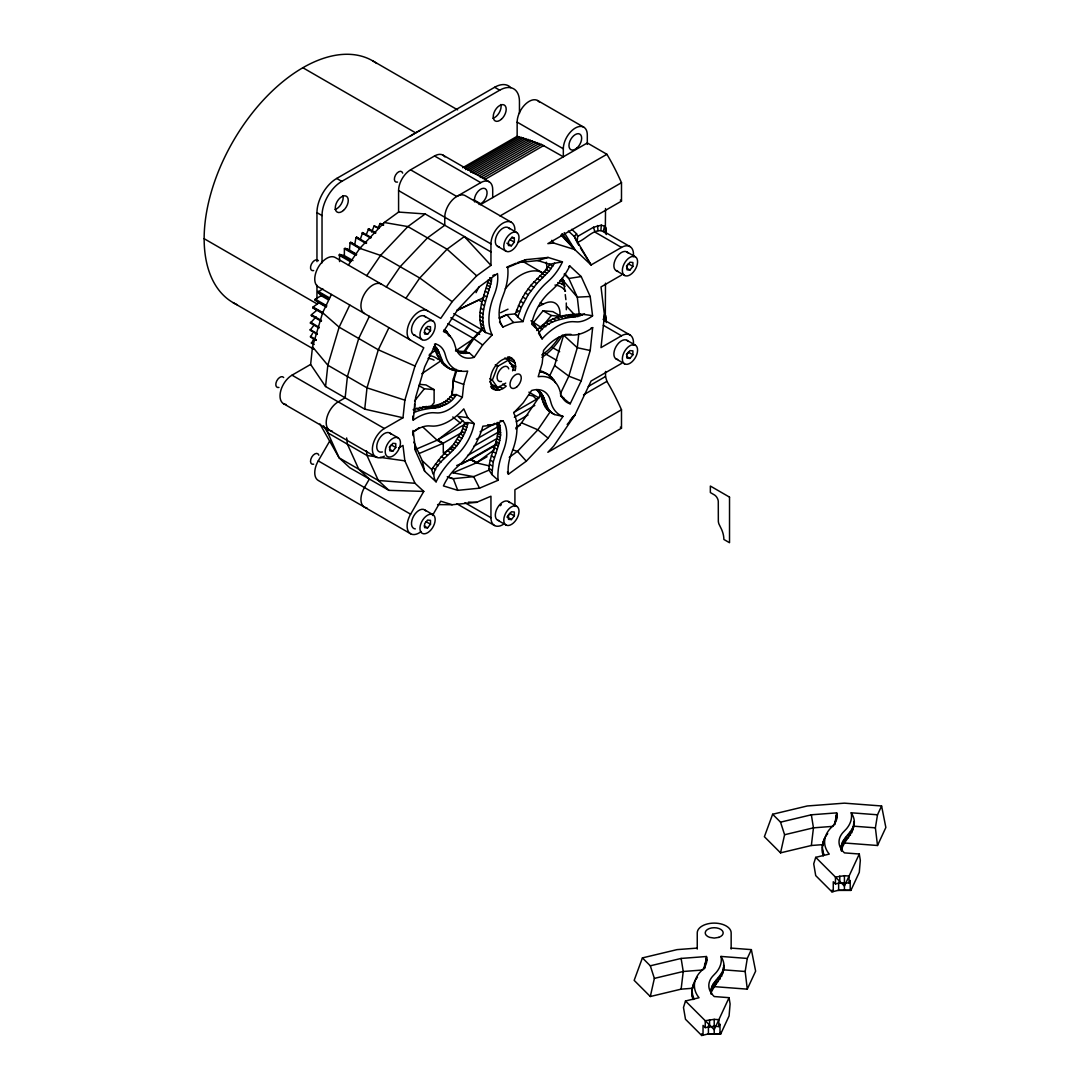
<?xml version="1.0" encoding="UTF-8"?>
<svg xmlns="http://www.w3.org/2000/svg" width="1090" height="1090" viewBox="0 0 1090 1090"><rect width="100%" height="100%" fill="white"/><g stroke="black" fill="none" stroke-linecap="round" stroke-linejoin="round"><path stroke-width="1.5" d="M704.549 968.301L706.456 956.516L681.127 958.437L650.308 965.808L642.405 957.906L634.162 980.36L650.308 996.519L681.127 989.148L692.709 988.262M723.597 965.195C725.204 975.019 709.958 981.45 711.225 992.322C716.525 981.082 729.959 970.373 720.981 956.434L747.277 958.437L751.364 949.622L731.158 948.096M834.763 824.653L836.67 812.868L811.355 814.789L780.535 822.16L772.633 814.257L764.39 836.711L780.535 852.857L811.355 845.499L822.923 844.614M841.303 850.445C844.532 837.828 861.141 827.664 851.208 812.786L877.505 814.789L881.592 805.973L844.423 803.153L807.268 805.973L772.633 814.257M498.144 480.268L498.048 479.477A50.712 29.28 -60 0 1 501.495 455.688L504.152 448.494A35.997 20.778 -60 0 0 504.152 422.661L502.94 420.781L492.421 425.264L482.843 426.204L481.957 429.283A50.413 29.103 -60 0 1 460.988 463.495L455.675 468.373A36.283 20.955 -60 0 0 444.379 483.906L443.426 485.908L457.759 490.337L479.546 488.17L498.144 480.268L491.89 474.531L493.252 461.847L499.179 443.167L500.637 435.019L499.847 425.55L499.179 423.56L497.204 422.416M605.481 283.196L605.291 321.359L603.383 319.588L604.446 314.492L605.481 315.46L606.19 321.4M485.622 332.545L482.284 329.834C475.608 312.939 484.505 296.017 488.402 279.735L491.372 281.438C487.339 298.006 478.292 315.446 485.622 332.545L492.217 334.889L482.625 344.999L474.218 357.316L471.779 357.901A35.997 20.778 -60 0 1 455.961 348.759L454.38 343.5A50.712 29.28 -60 0 0 443.467 331.564L457.759 309.615L479.546 286.616L497.449 273.549L497.667 275.225A36.283 20.955 -60 0 1 495.201 292.256L492.544 299.409A50.413 29.103 -60 0 0 491.263 332.9L492.217 334.889M491.89 474.531L489.015 470.117C488.62 454.162 501.114 439.951 496.89 423.833L499.847 425.55M605.536 208.531L605.291 232.988C596.162 224.935 585.548 240.304 577.005 242.402L578.763 245.223M356.607 254.243L347.056 248.738L344.385 248.738L344.358 255.619L352.983 260.592M600.903 230.453L601.298 225.167L593.546 227.238L577.727 236.38L577.182 240.89M692.123 990.674L692.995 999.598C690.965 992.009 692.041 983.275 697.477 977.308M692.123 994.094L692.341 987.908M704.494 968.819L704.63 964.773L706.906 959.677L706.456 956.516M711.075 994.094L711.225 988.902M822.337 847.025L823.209 855.95C821.179 848.361 822.255 839.627 827.705 833.659M836.67 812.868L837.12 816.029L834.3 824.639M853.811 821.547C855.582 831.874 838.183 838.769 841.861 850.541M319.029 328.022L310.391 323.049L316.1 316.849M514.916 230.072A16.95 9.783 -60 0 0 502.94 223.15A16.95 9.783 -60 0 0 490.95 243.901L490.95 265.388L476.657 275.811L452.173 301.671L440.728 318.403L335.216 257.485A16.95 9.783 -60 0 0 318.266 267.268A16.95 9.783 -60 0 0 318.266 286.847L423.778 347.764L415.004 366.036L404.867 400.166L402.987 417.756L364.728 409.145L325.542 386.514L310.623 364.428L312.503 346.838L322.64 312.707L331.415 294.436M325.542 386.514L327.831 365.218L339.14 327.163L349.767 305.036M364.728 409.145L367.003 387.836L378.312 349.781L388.939 327.654M413.205 420.168L415.658 397.278L424.678 366.894L435.673 344.004L436.927 344.385A36.283 20.955 -60 0 1 444.734 352.928L446.3 358.16A50.413 29.103 -60 0 0 465.444 371.308L467.678 371.05L463.7 384.402L462.324 397.332L460.089 400.044A35.997 20.778 -60 0 1 437.717 412.96L432.825 412.701A50.712 29.28 -60 0 0 413.941 419.623L413.205 420.168L412.783 416.08M453.508 378.516L452.132 394.716L453.508 378.516L456.219 369.415M509.52 356.975C515.08 358.951 516.483 365.409 515.188 370.6L512.804 369.224M566.337 309.751L566.296 303.006M578.804 333.567L577.291 347.737L568.83 376.173L560.315 393.926M592.66 327.613L591.924 328.158A50.712 29.28 -60 0 1 573.054 335.08L568.149 334.821A35.997 20.778 -60 0 0 545.777 347.737L543.542 350.449L542.166 363.379L538.188 376.745L540.422 376.472A50.413 29.103 -60 0 1 559.565 389.62L561.132 394.853A36.283 20.955 -60 0 0 568.939 403.395L570.193 403.777L581.188 380.887L590.208 350.503L592.66 327.613L591.121 328.008M491.372 281.438L491.658 278.781L489.683 277.65M452.132 394.716L456.356 394.566L462.324 397.332M681.127 989.148L683.239 971.49L681.127 958.437M811.355 845.499L813.453 827.841L811.355 814.789M354.018 244.364L350.694 242.307L350.081 242.907L349.427 250.087M714.209 986.627L747.277 989.148L745.178 971.49L747.277 958.437M844.423 842.979L877.505 845.499L875.393 827.841L877.505 814.789M321.387 321.359L311.318 315.541L311.454 314.724L317.245 309.928L322.994 313.239M436.095 481.834C427.144 468.482 447.608 457.487 454.775 448.181C461.247 440.973 466.016 432.103 468.019 422.593L474.218 423.629L473.496 426.871A35.997 20.778 -60 0 1 457.677 454.257L452.336 459.176A50.712 29.28 -60 0 0 436.545 480.894L436.095 481.834L424.678 471.234L415.658 451.287L414.745 446.696M601.298 225.167L604.5 226.161L603.383 231.216L629.966 246.572M366.662 242.934L356.594 237.116L355.953 237.647L354.686 245.059L360.449 248.384M650.308 996.519L654.368 978.384L650.308 965.808M780.535 852.857L784.596 834.736L780.535 822.16M360.354 239.16L362.629 232.579L371.254 237.552M704.086 968.301L704.494 966.544M482.23 328.771L472.433 339.113L464.027 351.43L469.395 352.942L474.218 357.316M316.304 309.683L312.857 307.843L313.062 307.012L318.961 302.843L326.155 306.998M432.989 474.014L431.708 469.531L432.73 467.882L441.3 456.737L453.753 444.23L461.697 431.272L464.667 422.661L457.95 416.421L467.76 417.647L474.218 423.629M499.506 322.095L502.94 327L513.444 322.517L523.037 321.577L523.909 318.498A50.413 29.103 -60 0 1 544.877 284.286L550.191 279.408A36.283 20.955 -60 0 0 561.486 263.875L562.44 261.873L548.12 257.444L526.32 259.611L517.464 262.622L537.861 260.592L548.12 257.444M456.669 370.6L453.604 380.873L463.7 384.402M549.564 375.995L554.592 365.531L563.625 335.148L577.291 347.737L590.208 350.503M365.981 235.277L368.72 228.723L375.914 232.879M706.906 959.677A36.283 20.955 0 0 1 703.268 968.819L699.521 972.798A50.413 29.103 0 0 0 697.695 995.947L699.044 997.745L685.487 1000.988L683.485 1007.501L685.487 1019.273L701.715 1035.5L708.418 1033.906L719.986 1033.906L720.667 1032.434L720.667 1034.056L707.737 1034.056M837.12 816.029A36.283 20.955 0 0 1 833.482 825.171L829.735 829.136A50.413 29.103 0 0 0 827.909 852.298L829.258 854.097L815.715 857.34L813.712 863.852L815.715 875.611L831.943 891.852L838.646 890.244L850.214 890.244L850.895 888.786L850.895 890.407L837.965 890.407M318.961 302.843L315.024 300.009L315.283 299.164L321.209 295.703L328.403 299.845M523.037 321.577L517.723 317.026L521.361 307.298L528.2 294.709L536.798 283.55L549.21 271.069L554.578 263.221L562.44 261.873M517.723 317.026L515.243 313.866L520.448 301.29L525.23 293.006L530.816 285.348L544.319 271.614L549.905 264.311L554.578 263.221M371.635 232.061L374.17 225.916L379.129 228.11M321.209 295.703L317.762 292.134L322.858 288.918M505.719 383.121L497.68 387.754L492.312 380.137L497.68 366.322L508.39 360.136L513.758 367.766L512.559 370.832M705.734 960.154L706.756 957.783M835.948 816.505L836.97 814.135M720.981 956.434L721.117 957.034A50.712 29.28 0 0 1 716.239 972.457L712.478 976.449A35.997 20.778 0 0 0 712.478 994.72L714.209 996.546L729.074 997.677L714.209 1029.696L685.487 1000.988M701.715 1035.5L701.715 1033.865L703.036 1035.187L703.036 1025.418L705.23 1027.611L714.209 1026.221L718.841 1026.576L719.986 1024.123L719.986 1033.906M720.667 1034.056L729.074 1015.948L730.096 1003.958L729.074 997.677M747.277 989.148L755.629 971.135L751.364 949.622M851.208 812.786L851.345 813.385A50.712 29.28 0 0 1 846.467 828.809L842.693 832.801A35.997 20.778 0 0 0 842.693 851.072L844.423 852.884L859.288 854.015L844.423 886.047L815.715 857.34M831.943 891.852L831.943 890.217L833.264 891.538L833.264 881.769L835.458 883.963L839.777 882.927L849.069 882.927L850.214 880.475L850.214 890.244M850.895 890.407L859.288 872.3L860.323 860.31L859.288 854.015M877.505 845.499L885.857 827.487L881.592 805.973M569.77 265.946L569.321 266.887A50.712 29.28 -60 0 1 553.529 288.605L548.188 293.523A35.997 20.778 -60 0 0 532.37 320.91L531.648 324.152L538.106 330.134L542.071 338.908L544.278 336.538A50.413 29.103 -60 0 1 572.631 321.659L577.496 321.904A36.283 20.955 -60 0 0 591.012 316.958L592.565 315.814L590.208 296.494L581.188 276.547L569.77 265.946L568.721 266.491M369.36 316.345L358.719 338.472L347.41 376.527L345.135 397.823L338.186 401.842A16.95 9.783 -60 0 0 326.618 418.778A16.95 9.783 -60 0 0 332.205 431.122M605.536 371.445L605.536 376.513L606.898 381.364A202.113 69.719 81 0 1 621.491 409.772L547.834 452.309L553.706 446.11L574.73 415.344L591.08 381.023L621.491 363.461M378.503 226.761L380.192 223.491L383.707 224.949M410.617 533.773L318.266 480.458A16.95 9.783 -60 0 1 318.266 460.879L329.779 440.946M421.176 531.525A16.95 9.783 -60 0 1 408.464 531.634A16.95 9.783 -60 0 1 410.617 514.207L423.778 491.413L415.004 483.279L404.867 460.852L402.987 445.442L398.613 447.963M432.485 515.488L440.728 501.196L452.173 504.738L476.657 502.313L490.95 496.223L490.95 517.709A16.95 9.783 -60 0 0 502.94 524.631M311.454 343.459L313.307 339.699M348.364 265.074L359.809 248.343L384.293 222.496L398.586 212.073L425.182 213.953L490.95 251.926M366.717 275.675L380.574 255.401L407.864 226.584L425.182 213.953M386.31 286.983L400.153 266.709L427.457 237.893L444.761 225.262L444.761 217.251A16.95 9.783 -60 0 1 452.173 200.178A16.95 9.783 -60 0 1 465.226 195.641L511.414 222.305M405.889 298.292L419.745 278.018L447.05 249.201L464.354 236.571L490.95 265.388M515.788 428.861L521.524 422.811L540.231 395.425M507.422 472.011L508.417 474.232L526.32 461.165L548.12 438.166L562.999 416.394L554.674 414.609L550.15 411.843L537.861 429.814L517.464 451.355L509.262 457.35M464.844 351.906L473.85 338.745L482.284 329.834M562.249 284.463L564.007 281.956M316.223 340.393L310.459 337.069L312.558 333.417M571.746 229.322L576.542 233.778L574.375 236.584L576.337 240.945M339.562 261.586L339.535 254.406L344.358 255.619M427.566 334.276L430.495 330.638L430.495 326.728L427.566 326.469L424.623 330.107L424.623 334.017L427.566 334.276L424.173 332.327M514.33 238.22L511.401 237.961L508.471 241.612L508.471 245.522L511.401 245.781L514.33 242.13L514.33 238.22L512.068 236.925M414.581 400.916L424.351 388.762L434.12 389.634L434.12 402.66L430.209 407.524M389.294 447.309L391.256 444.883L395.765 447.486L392.836 451.137L389.907 450.879L389.907 446.968L392.836 443.317L395.765 443.576L395.765 447.486M535.272 327.477L533.173 322.844L543.079 310.773L552.848 311.645L561.037 316.359L551.268 315.487L543.079 310.773M542.466 326.428L551.268 315.487M626.423 266.233L628.371 263.794L632.895 266.396L629.952 270.048L627.023 269.789L627.023 265.878L629.952 262.227L632.895 262.499L632.895 266.396M427.566 527.887L430.495 524.249L430.495 520.339L427.566 520.08L424.623 523.718L424.623 527.628L427.566 527.887L424.173 525.939M626.423 354.591L628.371 352.165L632.895 354.768L629.952 358.419L627.023 358.16L627.023 354.25L629.952 350.599L632.895 350.857L632.895 354.768M507.858 515.761L509.82 513.336L514.33 515.938L511.401 519.589L508.471 519.331L508.471 515.42L511.401 511.769L514.33 512.028L514.33 515.938M413.887 412.606C427.961 405.793 447.2 411.066 456.356 394.566M567.168 424.473L574.73 415.344L572.25 417.674M317.299 334.398L310.105 330.243L314.411 324.588M416.148 411.421L413.178 409.704C426.313 404.758 443.167 408.736 452.009 394.526L454.98 396.242M570.22 420.181L574.73 415.344M415.331 449.543L437.635 439.979L462.841 420.781M500.296 505.719L501.291 504.67M536.675 330.556C550.395 315.065 573.64 311.822 592.565 315.814M584.553 313.866C568.844 319.343 549.551 317.149 538.569 333.322L542.071 338.908M415.658 451.287L413.301 431.967L417.17 429.365A36.283 20.955 -60 0 1 428.37 425.877L433.234 426.122A50.413 29.103 -60 0 0 461.601 411.243L463.795 408.873L467.76 417.647M494.342 449.761L476.344 462.882L452.909 472.774M491.576 388.054C496.073 391.882 502.354 389.866 506.223 386.146L502.64 384.089M429.337 354.509L436.136 349.931L433.22 348.241M421.789 373.734L441.464 360.463M455.525 350.966L473.782 338.636L447.854 323.662M316.958 261.614L316.958 212.645A27.918 16.118 -60 0 1 336.701 178.447L494.642 87.268A27.918 16.118 -60 0 1 510.815 87.65M322.027 262.853L322.027 215.575A27.918 16.118 -60 0 1 341.769 181.376L499.711 90.198A27.918 16.118 -60 0 1 519.453 101.588L519.453 113.414M398.586 212.073L398.586 190.587A16.95 9.783 -60 0 1 410.576 169.822L434.542 155.979A16.95 9.783 -60 0 1 444.924 156.905M462.719 167.71L517.15 136.291L541.485 144.466L563.326 156.81L563.326 148.799A16.95 9.783 -60 0 1 575.316 128.034A16.95 9.783 -60 0 1 587.306 134.956L587.306 144.398M464.871 168.187L519.317 136.768M465.594 169.604L521.497 137.326M467.774 170.204L523.691 137.926M469.967 170.83L525.884 138.566M470.717 172.397L528.091 139.275M472.924 173.147L530.312 140.024M475.145 173.91L532.533 140.801M477.379 174.768L534.754 141.645M479.627 175.667L537.002 142.545M480.39 177.438L539.237 143.471M482.638 178.447L541.485 144.466M484.887 179.482L543.746 145.501M492.707 197.59L492.707 189.565A16.95 9.783 -60 0 0 480.731 182.643L456.751 196.486L410.576 169.822M480.445 204.661L587.306 142.967L606.898 154.29A202.113 69.719 81 0 1 621.491 182.698L621.491 201.105L547.834 243.629L553.706 243.043L574.73 249.542L591.08 264.979L621.491 247.416A16.95 9.783 -60 0 1 633.304 256.845M500.038 215.97L606.898 154.29M517.845 242.539L621.491 182.698M286.016 404.458A16.95 9.783 -60 0 1 280.43 392.114A16.95 9.783 -60 0 1 292.011 375.178L310.623 364.428M621.491 275.089L601.012 286.929L604.473 315.269L601.012 347.615L621.491 335.788A16.95 9.783 -60 0 1 633.304 345.217M384.375 456.179A16.95 9.783 -60 0 1 372.385 449.257A16.95 9.783 -60 0 1 384.375 428.506L402.987 417.756M465.403 423.956L437.635 439.979L443.276 443.235L443.289 453.086L452.132 447.99M462.283 432.267L443.276 443.235L419.364 453.413M480.104 431.831L494.833 423.329M513.976 412.279L537.547 398.681M476.357 439.216L498.266 426.558M514.344 417.279L534.795 405.48M473.823 446.287L498.716 431.913M516.306 421.762L528.023 414.99M467.569 455.511L496.931 438.562M516.006 427.553L520.42 425.005M588.273 386.487L605.536 376.513M461.833 464.081L497.108 443.712M456.669 465.553L471.18 459.353L496.018 445.006M583.491 394.88L606.898 381.364M487.039 456.696L476.82 462.61L471.18 459.353M621.491 409.772L621.491 428.193L514.916 489.723L514.916 503.88A16.95 9.783 -60 0 1 514.739 506.387M456.683 310.473L483.974 297.406M456.724 310.65L478.701 300.118L481.617 301.794M500.555 312.735L507.994 309.165M538.542 306.44L543.079 304.26A23.925 13.816 -60 0 1 559.865 316.659M506.714 267.186L515.924 263.276M507.286 267.609L526.32 259.611M498.988 318.021L506.809 314.697L515.243 313.866M500.256 317.912L506.809 314.697L513.444 322.517M496.59 390.247L490.623 386.8L495.882 385.574M489.015 470.117L473.659 476.643L453.263 478.673L450.102 478.142M492.816 275.47L494.942 274.571M472.433 339.113L473.85 338.745L482.625 344.999M460.362 352.751L455.797 350.285L462.092 353.269L469.395 352.942M784.596 834.736L813.453 827.841L833.087 826.343M849.069 882.927L849.069 876.047L844.423 875.692L835.458 877.082L835.458 883.963M642.405 957.906L677.04 949.622L697.246 948.096M654.368 978.384L683.239 971.49L702.859 969.991M718.841 1026.576L718.841 1019.695L714.209 1019.341L705.23 1020.731L705.23 1027.611M581.188 276.547L568.83 278.481L564.13 274.108M457.405 351.048L464.926 351.593L467.882 353.296M434.46 344.14L435.673 344.004M571.051 334.358L565.22 334.466M461.084 370.791C446.396 372.426 437.308 359.087 434.065 346.62L438.017 349.999L443.153 362.616L449.284 368.406M590.208 296.494L577.291 297.161L563.625 281.138L562.236 278.073M468.019 422.593L464.667 422.661L467.583 424.596M437.581 504.588L452.173 504.738M468.428 502.136L476.657 502.313M319.942 423.969L339.14 457.868L349.767 467.733L388.939 490.35L423.778 491.413M500.242 420.699L502.94 420.781M415.004 483.279L378.312 480.486L339.14 457.868L327.831 432.866L323.567 425.836M853.688 826.179L875.393 827.841M723.46 969.827L745.178 971.49M487.557 424.841L492.421 425.264M419.432 384.334L425.945 384.92L434.12 389.634M539.7 371.867C546.458 372.235 552.548 376.622 555.423 382.685M376.881 456.887L367.003 455.497L327.831 432.866L327.259 428.206M380.178 457.364L404.867 460.852M384.293 222.496L407.864 226.584L447.05 249.201L476.657 275.811M452.963 472.828L473.659 476.643L479.546 488.17M310.391 323.049L312.558 323.498M489.151 465.852L476.344 462.882L470.703 459.544L476.575 462.705M529.141 394.989L533.242 396.133L536.144 399.035M547.78 374.279L539.618 370.573L542.575 372.276M562.999 416.394L562.399 416.217A50.712 29.28 -60 0 1 551.486 404.281L549.919 399.022A35.997 20.778 -60 0 0 534.1 389.893L531.648 390.465L523.241 402.782L513.663 412.892L514.616 414.881A50.413 29.103 -60 0 1 513.322 448.371L510.665 455.525A36.283 20.955 -60 0 0 508.199 472.556L508.417 474.232M537.861 260.592L549.905 264.311M511.905 358.351C497.503 354.89 483.769 378.693 493.961 389.43M447.241 476.807L453.263 478.673L457.759 490.337M512.627 449.843L517.464 451.355L526.32 461.165M404.867 400.166L367.003 387.836L327.831 365.218L312.503 346.838M359.809 248.343L380.574 255.401L419.745 278.018L452.173 301.671M581.188 380.887L568.83 376.173L554.592 365.531M311.318 315.541L313.307 316.345M521.524 422.811L537.861 429.814L548.12 438.166M415.004 366.036L378.312 349.781L339.14 327.163L322.64 312.707M536.689 389.934C547.207 394.362 543.76 409.826 554.469 414.486M446.314 366.703L451.778 369.605M537.615 100.525L583.79 127.189M494.642 87.268L499.711 90.198M539.509 102.296A16.95 9.783 -60 0 0 526.034 103.632A16.95 9.783 -60 0 0 517.15 122.135L563.326 148.799M372.657 60.808L457.637 109.872M621.491 247.416L594.908 232.061L593.546 227.238M626.886 251.926L635.347 256.818A10.764 6.213 -60 0 1 631.928 273.495A10.764 6.213 -60 0 1 622.608 268.113A10.764 6.213 -60 0 1 635.347 256.818M302.857 67.73L415.671 132.857M443.017 155.134L489.206 181.798M434.542 155.979L480.731 182.643M626.573 268.099L629.952 270.048M616.109 270.579L624.57 275.47M473.51 199.647L480.731 203.816M508.322 227.66L516.783 232.552A10.764 6.213 -60 0 1 513.363 249.228A10.764 6.213 -60 0 1 504.043 243.847A10.764 6.213 -60 0 1 516.783 232.552M509.82 239.528L514.33 242.13M549.823 264.461L552.78 266.164M506.877 243.179L511.401 245.781M548.093 266.968L551.049 268.685M546.254 269.366L549.21 271.069M561.364 279.244L564.184 280.879M560.601 279.735L563.503 281.411M544.319 271.614L547.275 273.331M559.96 280.58L564.184 283.019M497.544 246.313L506.005 251.204M522.968 261.518L542.711 272.922A43.873 25.329 -60 0 0 505.269 288.85M398.586 190.587L490.95 243.901M542.302 273.713L545.259 275.416M539.932 275.879L542.902 277.596M536.989 278.577L539.945 280.293M603.383 319.588L629.966 334.943M533.841 281.833L536.798 283.55M603.301 325.283L621.491 335.788M626.886 340.298L635.347 345.189A10.764 6.213 -60 0 1 631.928 361.866A10.764 6.213 -60 0 1 622.608 356.484A10.764 6.213 -60 0 1 635.347 345.189M530.816 285.348L533.773 287.052M582.115 315.16L579.158 313.443L577.291 297.161L568.83 278.481L564.77 273.536M577.005 314.356L579.962 316.059M574.893 315.01L577.85 316.727M336.701 178.447L341.769 181.376M527.928 289.082L530.898 290.785M572.822 315.419L575.793 317.135M570.833 315.582L573.79 317.299M568.667 315.487L571.623 317.19M565.969 315.337L568.926 317.04M525.23 293.006L528.2 294.709M540.259 302.625L543.079 304.26M562.862 315.569L565.819 317.285M559.647 316.209L562.604 317.912M626.573 356.457L629.952 358.419M522.737 297.079L525.693 298.796M556.336 317.231L559.306 318.934M552.984 318.634L555.941 320.337M487.925 282.46L490.881 284.163M520.448 301.29L523.404 303.006M549.605 320.406L552.562 322.122M616.109 358.951L624.57 363.842M380.192 223.491L383.067 225.153M487.244 285.226L490.214 286.942M518.404 305.595L521.361 307.298M486.385 288.033L489.356 289.736M546.213 322.545L549.169 324.248M374.17 225.916L378.475 228.409M485.214 291.207L488.17 292.91M519.562 311.658L516.606 309.955L517.055 312.421M542.861 325.011L545.817 326.728M530.939 320.76L541.498 327.64M483.742 295.172L486.699 296.875M539.55 327.804L542.52 329.507M368.066 229.104L375.26 233.26M516.006 314.86L518.036 316.032M482.393 299.532L485.35 301.249M361.975 233.028L370.614 238.015M481.33 303.865L484.287 305.582M552.412 347.506L559.674 351.702M316.958 212.645L322.027 215.575M480.567 308.116L483.524 309.833M355.953 237.647L366.022 243.452M480.104 312.258L483.061 313.975M545.436 353.841L557.044 360.545M479.954 316.264L482.911 317.967M350.694 242.307L360.763 248.125M350.081 242.907L360.15 248.711M480.104 320.079L483.061 321.795M480.567 323.689L483.524 325.406M344.985 248.098L356.498 254.733M481.33 327.068L484.287 328.771M344.385 248.738L355.899 255.387M453.767 313.593L482.584 330.229M483.32 330.706L485.35 331.878M450.81 317.749L479.627 334.385M339.535 254.406L351.048 261.041M542.316 371.377L545.273 373.093M548.093 374.715L550.055 375.846M549.142 376.077L552.112 377.78M338.976 255.101L350.476 261.75M550.941 378.366L553.897 380.069M513.921 360.218L507.967 356.771L509.657 363.12L515.625 366.567M509.234 359.577L515.188 363.024M504.752 358.038L508.39 360.136M424.487 316.154L432.948 321.046A10.764 6.213 -60 0 1 429.528 337.723A10.764 6.213 -60 0 1 420.209 332.341A10.764 6.213 -60 0 1 432.948 321.046M511.333 366.363L513.758 367.766M560.519 395.929L563.952 398.068M448.262 335.434L450.238 336.565L446.914 331.701L443.943 329.984L445.742 332.259M495.255 364.918L497.68 366.322M536.321 389.566L538.297 390.697M539.754 391.705L536.798 390.002C543.406 395.915 541.812 407.142 550.15 411.843M538.106 391.228L541.076 392.945M539.25 392.7L542.221 394.403M425.972 328.022L430.495 330.638M540.231 394.376L543.202 396.079M541.035 396.242L543.992 397.945M462.909 351.838L465.866 353.542M460.975 351.825L463.931 353.542M541.73 398.599L544.687 400.303M459.135 351.566L462.092 353.269M528.895 392.141L539.059 398M542.616 401.502L545.572 403.218M543.856 404.417L546.826 406.12M545.395 407.02L548.352 408.723M547.18 409.281L550.15 410.998M549.237 411.216L552.194 412.919M489.887 378.734L492.312 380.137M413.709 334.807L422.171 339.699M435.06 348.282L438.017 349.999M499.356 386.473L502.94 388.544M435.864 350.149L438.82 351.866M436.559 352.465L439.515 354.182M497.68 387.754L491.617 384.252L489.832 381.718M493.688 386.5L499.656 389.947M437.417 355.381L440.387 357.084M438.671 358.297L441.627 360.013M440.197 360.913L443.153 362.616M318.089 291.289L329.589 297.924M441.981 363.202L444.952 364.905M451.519 368.706L454.489 370.409M317.762 292.134L329.262 298.769M444.039 365.136L446.995 366.84M315.283 299.164L326.796 305.8M315.024 300.009L326.523 306.644M204.143 238.696L316.958 303.838M313.062 307.012L323.13 312.816M312.857 307.843L322.926 313.647M311.454 314.724L321.523 320.542M450.02 396.678L452.99 398.381M497.381 425.999L500.337 427.702M447.963 398.654L450.919 400.357M497.68 428.302L500.637 430.019M310.459 322.259L319.097 327.232M445.851 400.439L448.808 402.142M497.776 430.754L500.732 432.457M418.901 385.615L424.351 388.762M443.698 402.019L446.668 403.722M497.68 433.316L500.637 435.019M441.532 403.382L444.502 405.099M497.381 435.959L500.337 437.676M310.105 329.493L317.299 333.649M439.365 404.513L442.322 406.229M496.89 438.684L499.847 440.401M437.213 405.425L440.183 407.129M435.101 406.08L438.071 407.783M496.209 441.464L499.179 443.167M433.043 406.475L436 408.191M310.391 336.36L316.154 339.685M431.054 406.625L434.011 408.341M463.822 425.672L466.779 427.389M495.351 444.257L498.307 445.96M428.874 406.516L431.831 408.219M426.149 406.379L429.119 408.096M462.841 428.479L465.812 430.182M494.151 447.459L497.122 449.175M423.043 406.625L426.013 408.341M311.318 342.791L314.192 344.454M419.827 407.279L422.797 408.982M461.697 431.272L464.653 432.975M492.68 451.451L495.637 453.168M416.53 408.3L419.5 410.017M233.056 302.611L313.634 349.127M460.389 434.024L463.345 435.728M458.917 436.709L461.887 438.425M491.345 455.811L494.301 457.528M457.323 439.325L460.28 441.041M490.296 460.13L493.252 461.847M455.593 441.845L458.549 443.548M489.533 464.381L492.503 466.084M453.753 444.23L456.71 445.933M451.819 446.478L454.775 448.181M489.083 468.509L492.04 470.212M449.802 448.562L452.759 450.265M447.404 450.742L450.374 452.459M444.447 453.467L447.404 455.184M441.3 456.737L444.257 458.44M292.011 375.178L384.375 428.506M438.289 460.239L441.246 461.942M389.757 433.016L398.218 437.894A10.764 6.213 -60 0 1 394.798 454.584A10.764 6.213 -60 0 1 385.479 449.203A10.764 6.213 -60 0 1 398.218 437.894M508.322 501.468L516.783 506.36A10.764 6.213 -60 0 1 513.363 523.037A10.764 6.213 -60 0 1 504.043 517.655A10.764 6.213 -60 0 1 516.783 506.36M435.414 463.972L438.384 465.675M432.73 467.882L435.687 469.599M389.443 449.175L392.836 451.137M506.877 516.987L511.401 519.589M497.544 520.121L506.005 525.012M464.967 502.722L490.95 517.709M283.536 403.695L375.9 457.023M456.942 503.812L494.465 525.475M424.487 509.766L432.948 514.657A10.764 6.213 -60 0 1 429.528 531.334A10.764 6.213 -60 0 1 420.209 525.952A10.764 6.213 -60 0 1 432.948 514.657M425.972 521.647L430.495 524.249M318.266 460.879L410.617 514.207M560.941 396.229L570.193 403.777M437.403 440.088L442.799 443.439L437.158 440.251L422.756 426.953M544.809 372.576L547.098 374.143M458.754 351.988L455.988 349.754M356.594 237.116L358.297 238.438M452.786 416.952L460.552 423.193M604.5 226.161L605.536 227.115L606.381 234.527M568.381 231.026L574.375 236.584L590.862 264.502M413.832 442.104L422.293 460.784L431.708 469.531M388.939 490.35L378.312 480.486L367.003 455.497L366.431 450.824M561.173 395.834L562.495 397.06M444.856 329.766L446.914 331.701M434.569 345.625L437.036 348.323M561.023 235.086L574.73 249.542L564.252 232.606M566.705 306.372L575.683 315.977M362.629 232.579L364.101 234.214M561.541 234.595L574.73 249.542L562.29 233.71M561.936 234.146L574.73 249.542M551.826 240.304L553.706 243.043M533.173 322.844L538.106 330.134M502.94 327L501.713 325.12A35.997 20.778 -60 0 1 501.713 299.287L504.37 292.093A50.712 29.28 -60 0 0 507.831 268.303L507.722 267.513M368.72 228.723L369.96 230.658M580.52 248.043L591.08 264.979M576.542 233.778L577.727 236.38M823.209 852.53L824.299 855.228M692.995 996.178L694.071 998.876M412.919 430.468L413.301 431.967M711.634 994.203L711.075 990.674M422.293 460.784L424.678 471.234M563.625 281.138L564.852 291.234M565.26 294.6L565.887 299.641M546.322 262.186L547.33 270.524M452.132 391.46L452.527 394.689M412.647 432.376L413.042 435.619M346.661 437.962L347.41 444.189L358.719 469.177L369.36 479.041L364.442 487.543A16.95 9.783 -60 0 0 366.921 507.885M605.481 315.46L606.312 322.586M605.536 227.115L606.326 234.214M597.565 225.535L598.001 230.739M853.606 823.876L853.606 827.296M852.952 826.615L852.952 830.035M851.889 829.299L851.889 832.719M850.391 831.929L850.391 835.349M848.51 834.463L848.51 837.883M846.426 836.684L846.426 840.104M844.736 838.469L844.736 841.889M844.423 875.692L844.423 889.917M843.51 840.09L843.51 843.51M842.556 841.766L842.556 845.186M841.861 843.497L841.861 846.916M841.439 845.254L841.439 851.072M839.777 876.047L839.777 882.927M838.646 882.11L838.646 890.244M824.299 838.823L824.299 841.099M823.209 841.521L823.209 844.941M822.555 844.26L822.555 846.535M822.555 849.791L822.555 853.211M731.158 949.063L731.158 932.89A16.95 9.783 0 0 0 714.209 923.107A16.95 9.783 0 0 0 697.246 932.89L697.246 949.063M723.378 967.525L723.378 970.945M722.725 970.264L722.725 973.683M721.662 972.948L721.662 976.368M720.177 975.577L720.177 978.997M718.283 978.111L718.283 981.531M716.198 980.332L716.198 983.752M714.509 982.117L714.509 985.537M714.209 1019.341L714.209 1026.221M714.209 1026.944L714.209 1033.456M713.282 983.739L713.282 987.159M712.329 985.428L712.329 988.848M711.634 987.145L711.634 990.565M709.563 1019.695L709.563 1026.576M708.418 1025.758L708.418 1033.906M692.995 985.169L692.995 987.445M692.341 993.44L692.341 996.86M517.15 122.135L517.15 136.291M414.581 404.172L414.581 409.063M316.958 285.253L316.958 298.769M410.262 136.155A139.602 80.592 -60 0 1 420.195 130.364M342.969 195.696A9.17 5.3 -60 0 1 335.025 209.457M237.375 304.805A139.602 80.592 -60 0 1 233.056 141.414A139.602 80.592 -60 0 1 376.718 63.452M500.896 104.504A9.17 5.3 -60 0 1 492.953 118.265M617.689 359.441A10.764 6.213 -60 0 1 616.109 346.511A10.764 6.213 -60 0 1 628.085 341.415M499.125 520.611A10.764 6.213 -60 0 1 497.544 507.681A10.764 6.213 -60 0 1 509.534 502.585M313.647 464.204A5.981 3.461 -60 0 1 311.754 457.119A5.981 3.461 -60 0 1 318.839 455.225M415.29 528.909A10.764 6.213 -60 0 1 413.709 515.992A10.764 6.213 -60 0 1 425.7 510.897M617.689 271.069A10.764 6.213 -60 0 1 616.109 258.139A10.764 6.213 -60 0 1 628.085 253.057M397.482 182.084A5.981 3.461 -60 0 1 395.588 175.013A5.981 3.461 -60 0 1 402.673 173.119M499.125 246.803A10.764 6.213 -60 0 1 497.544 233.873A10.764 6.213 -60 0 1 509.534 228.777M278.931 387.441A5.981 3.461 -60 0 1 276.669 381.064A5.981 3.461 -60 0 1 283.686 377.535M382.399 451.969A10.764 6.213 -60 0 1 378.325 440.483A10.764 6.213 -60 0 1 390.969 434.133M313.647 270.592A5.981 3.461 -60 0 1 311.386 264.202A5.981 3.461 -60 0 1 318.416 260.687M415.29 335.298A10.764 6.213 -60 0 1 413.709 322.381A10.764 6.213 -60 0 1 425.7 317.285M364.442 313.511A16.95 9.783 -60 0 1 364.442 293.932A16.95 9.783 -60 0 1 381.391 284.149M474.6 201.922A8.979 5.178 -60 0 1 480.172 189.497A8.979 5.178 -60 0 1 487.053 193.475A8.979 5.178 -60 0 1 479.082 204.511M410.617 340.162A16.95 9.783 -60 0 1 410.617 320.596A16.95 9.783 -60 0 1 427.58 310.8M621.491 201.105A202.113 51.216 73.4 0 1 620.333 200.056M621.491 428.193A202.113 51.216 73.4 0 1 620.333 427.144M501.509 381.445A8.379 4.837 -60 0 1 498.852 371.526A8.379 4.837 -60 0 1 508.757 368.87M429.119 355.613A43.873 25.329 -60 0 1 438.221 359.577M418.996 427.757A43.873 25.329 -60 0 1 413.601 431.408M428.057 358.338A40.889 23.599 -60 0 1 434.038 360.177M476.071 292.665A43.873 25.329 -60 0 1 479.096 286.847M557.753 282.583A43.873 25.329 -60 0 1 565.124 286.302M562.454 334.984A43.873 25.329 -60 0 1 541.866 357.329M554.974 285.062A40.889 23.599 -60 0 1 565.547 291.166M559.374 336.715A40.889 23.599 -60 0 1 541.771 354.945M718.692 937.386L714.209 938.081L709.713 937.386A8.979 5.178 0 0 1 707.328 929.566A8.979 5.178 0 0 1 721.076 929.566A8.979 5.178 0 0 1 718.692 937.386M729.523 497.122L710.353 486.045L710.353 492.557L714.727 495.105A5.627 3.243 60 0 1 718.283 501.277L718.337 521.32A7.793 4.51 60 0 0 718.964 524.058L721.607 529.454A19.143 11.05 60 0 1 723.883 539.455L729.523 542.711L729.523 497.122M501.386 119.26A9.17 5.3 -60 0 0 504.302 105.049A9.17 5.3 -60 0 0 493.443 114.668A9.17 5.3 -60 0 0 501.386 119.26M343.459 210.438A9.17 5.3 -60 0 0 346.361 196.227A9.17 5.3 -60 0 0 335.502 205.86A9.17 5.3 -60 0 0 343.459 210.438M576.964 148.008A8.979 5.178 -60 0 0 579.798 134.097A8.979 5.178 -60 0 0 569.184 143.512A8.979 5.178 -60 0 0 576.964 148.008M517.082 386.664A7.971 4.605 -60 0 0 519.603 374.306A7.971 4.605 -60 0 0 510.175 382.672A7.971 4.605 -60 0 0 517.082 386.664"/></g></svg>
